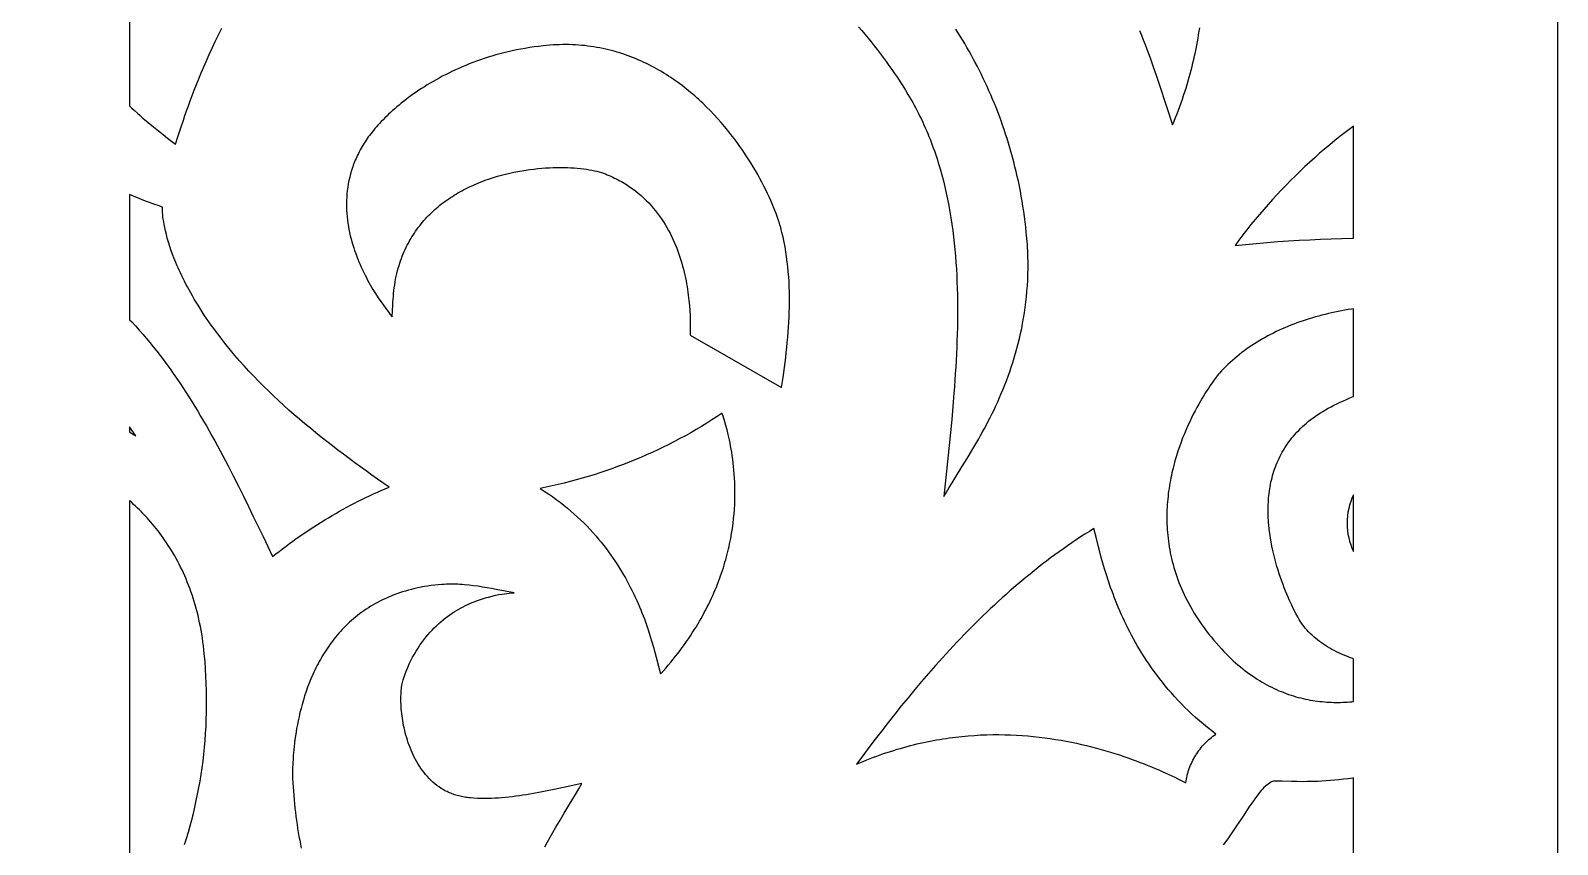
# Model space of a CAD drawing. Extents: x -1000 to 1000, y -1450 to 1450.
# Drawn here: x 625.7 to 1000, y 194 to 393.6 of the extents above; entities that cross this region are included whole.
import ezdxf

# ---------------------------------------------------------------- set-up
doc = ezdxf.new("R2010")
doc.units = 0
doc.layers.add('LAYER_1', color=18, linetype='CONTINUOUS')

msp = doc.modelspace()

# ---------------------------------------------------------------- linework, layer by layer
at = {"layer": 'LAYER_1'}
for points in [[(1000, -1450), (600, -1450), (600, 1050), (1000, 1050)], [(756.21, 390.14), (755.41, 390.12), (754.61, 390.09), (753.81, 390.05), (753, 389.99), (752.18, 389.92), (751.36, 389.84), (750.24, 389.71), (749.14, 389.56), (748.04, 389.39), (746.97, 389.22), (745.9, 389.02), (744.85, 388.82), (743.81, 388.6), (742.78, 388.37), (741.77, 388.12), (740.77, 387.86), (739.79, 387.59), (738.82, 387.31), (737.86, 387.02), (736.91, 386.71), (735.98, 386.4), (735.07, 386.08), (734.16, 385.74), (733.27, 385.4), (732.39, 385.05), (731.53, 384.69), (730.68, 384.32), (729.85, 383.94), (729.02, 383.55), (728.22, 383.16), (727.42, 382.76), (726.64, 382.36), (725.87, 381.95), (725.12, 381.53), (724.38, 381.11), (723.66, 380.68), (722.94, 380.25), (722.25, 379.82), (721.56, 379.38), (720.9, 378.94), (720.24, 378.49), (719.6, 378.04), (718.97, 377.59), (718.36, 377.14), (717.76, 376.69), (717.18, 376.23), (716.61, 375.78), (716.05, 375.32), (715.51, 374.87), (714.98, 374.41), (714.47, 373.96), (713.97, 373.5), (713.49, 373.05), (713.02, 372.6), (712.56, 372.16), (712.12, 371.71), (711.7, 371.27), (711.29, 370.83), (710.89, 370.4), (710.51, 369.97), (710.14, 369.54), (709.79, 369.12), (709.45, 368.7), (709.13, 368.29), (708.82, 367.89), (708.52, 367.49), (708.24, 367.1), (707.98, 366.72), (707.73, 366.34), (707.5, 365.97), (707.24, 365.56), (707, 365.14), (706.76, 364.73), (706.53, 364.31), (706.31, 363.89), (706.1, 363.48), (705.9, 363.06), (705.7, 362.65), (705.51, 362.23), (705.33, 361.81), (705.16, 361.4), (705, 360.98), (704.84, 360.56), (704.69, 360.15), (704.55, 359.73), (704.42, 359.31), (704.17, 358.48), (703.96, 357.65), (703.77, 356.82), (703.61, 356), (703.47, 355.17), (703.36, 354.35), (703.28, 353.53), (703.22, 352.72), (703.18, 351.9), (703.16, 351.1), (703.17, 350.29), (703.2, 349.49), (703.25, 348.7), (703.32, 347.9), (703.4, 347.12), (703.51, 346.34), (703.63, 345.57), (703.78, 344.8), (703.93, 344.04), (704.1, 343.28), (704.29, 342.54), (704.49, 341.8), (704.7, 341.07), (704.93, 340.34), (705.17, 339.63), (705.42, 338.92), (705.68, 338.23), (705.95, 337.54), (706.22, 336.86), (706.51, 336.2), (706.8, 335.54), (707.1, 334.89), (707.41, 334.26), (707.72, 333.63), (708.04, 333.02), (708.35, 332.42), (708.68, 331.83), (709, 331.25), (709.33, 330.69), (709.65, 330.14), (710.31, 329.08), (710.95, 328.08), (711.59, 327.14), (712.21, 326.26), (712.8, 325.44), (713.37, 324.69), (713.9, 324.01), (714.4, 323.4), (714.45, 324.83), (714.51, 326.26), (714.55, 326.98), (714.6, 327.69), (714.66, 328.41), (714.72, 329.12), (714.8, 329.84), (714.88, 330.55), (714.98, 331.26), (715.09, 331.96), (715.22, 332.67), (715.36, 333.37), (715.52, 334.06), (715.69, 334.76), (715.86, 335.37), (716.04, 335.97), (716.23, 336.56), (716.43, 337.14), (716.63, 337.72), (716.85, 338.28), (717.07, 338.84), (717.31, 339.39), (717.55, 339.92), (717.8, 340.46), (718.07, 340.98), (718.33, 341.49), (718.61, 342), (718.9, 342.49), (719.19, 342.98), (719.49, 343.46), (719.8, 343.93), (720.12, 344.39), (720.44, 344.85), (720.77, 345.3), (721.11, 345.74), (721.45, 346.17), (721.81, 346.59), (722.16, 347.01), (722.53, 347.41), (722.9, 347.81), (723.28, 348.21), (723.66, 348.59), (724.05, 348.97), (724.44, 349.34), (724.84, 349.7), (725.25, 350.05), (725.66, 350.4), (726.07, 350.74), (726.49, 351.07), (726.92, 351.4), (727.35, 351.72), (727.79, 352.03), (728.22, 352.34), (728.67, 352.63), (729.12, 352.92), (729.57, 353.21), (730.02, 353.49), (730.48, 353.76), (730.94, 354.02), (731.41, 354.28), (731.88, 354.53), (732.35, 354.77), (732.82, 355.01), (733.3, 355.24), (734.26, 355.69), (735.23, 356.11), (736.21, 356.5), (737.2, 356.87), (738.19, 357.22), (739.18, 357.55), (740.18, 357.85), (741.18, 358.13), (742.18, 358.39), (743.19, 358.63), (744.18, 358.85), (745.18, 359.05), (746.17, 359.22), (747.16, 359.38), (748.14, 359.52), (749.11, 359.64), (750.08, 359.75), (751.03, 359.83), (751.97, 359.9), (752.9, 359.95), (753.82, 359.99), (754.72, 360.01), (755.61, 360.02), (756.47, 360.01), (757.32, 359.99), (758.15, 359.95), (758.96, 359.9), (759.75, 359.84), (760.52, 359.76), (761.26, 359.68), (761.97, 359.58), (762.66, 359.47), (763.32, 359.35), (763.95, 359.22), (764.55, 359.08), (765.12, 358.93), (765.65, 358.77), (766.15, 358.6), (766.62, 358.43), (767.09, 358.24), (767.55, 358.05), (768, 357.85), (768.45, 357.64), (768.89, 357.43), (769.32, 357.21), (769.74, 356.99), (770.16, 356.77), (770.58, 356.54), (770.98, 356.3), (771.38, 356.06), (771.78, 355.81), (772.16, 355.56), (772.54, 355.31), (772.92, 355.05), (773.29, 354.79), (773.65, 354.52), (774.01, 354.25), (774.7, 353.69), (775.37, 353.12), (776.02, 352.53), (776.64, 351.93), (777.24, 351.32), (777.82, 350.69), (778.38, 350.06), (778.91, 349.4), (779.43, 348.74), (779.92, 348.07), (780.39, 347.39), (780.85, 346.7), (781.28, 346.01), (781.7, 345.3), (782.1, 344.59), (782.48, 343.88), (782.84, 343.16), (783.18, 342.43), (783.51, 341.7), (783.82, 340.97), (784.11, 340.23), (784.39, 339.5), (784.65, 338.76), (784.9, 338.02), (785.14, 337.29), (785.36, 336.55), (785.56, 335.82), (785.75, 335.09), (785.93, 334.36), (786.1, 333.64), (786.26, 332.92), (786.4, 332.2), (786.53, 331.5), (786.65, 330.8), (786.76, 330.1), (786.86, 329.42), (786.95, 328.74), (787.03, 328.08), (787.11, 327.42), (787.23, 326.14), (787.32, 324.92), (787.38, 323.74), (787.42, 322.63), (787.43, 321.59), (787.43, 320.62), (787.42, 319.72), (787.39, 318.91), (809.8, 306.11), (810.17, 308.54), (810.34, 309.76), (810.51, 310.98), (810.67, 312.21), (810.82, 313.44), (810.97, 314.67), (811.1, 315.9), (811.22, 317.14), (811.33, 318.38), (811.43, 319.62), (811.52, 320.86), (811.6, 322.1), (811.66, 323.34), (811.7, 324.58), (811.74, 325.81), (811.75, 327.05), (811.75, 328.29), (811.73, 329.53), (811.7, 330.76), (811.64, 331.99), (811.57, 333.22), (811.47, 334.45), (811.35, 335.67), (811.22, 336.89), (811.06, 338.1), (810.88, 339.32), (810.67, 340.52), (810.44, 341.72), (810.19, 342.92), (809.9, 344.11), (809.75, 344.7), (809.6, 345.3), (809.42, 345.92), (809.22, 346.58), (809, 347.26), (808.75, 347.98), (808.48, 348.72), (808.19, 349.49), (807.87, 350.28), (807.53, 351.1), (807.16, 351.93), (806.78, 352.79), (806.37, 353.67), (805.93, 354.56), (805.48, 355.47), (805, 356.39), (804.49, 357.33), (803.96, 358.28), (803.41, 359.24), (802.84, 360.21), (802.24, 361.18), (801.62, 362.16), (800.98, 363.15), (800.31, 364.14), (799.62, 365.13), (798.91, 366.12), (798.17, 367.11), (797.41, 368.1), (796.63, 369.09), (795.82, 370.07), (794.99, 371.04), (794.14, 372), (793.26, 372.96), (792.36, 373.9), (791.44, 374.83), (790.5, 375.75), (790.01, 376.2), (789.53, 376.65), (789.03, 377.1), (788.54, 377.54), (788.03, 377.97), (787.52, 378.41), (787, 378.83), (786.48, 379.25), (785.95, 379.67), (785.42, 380.08), (784.88, 380.49), (784.33, 380.89), (783.78, 381.28), (783.23, 381.67), (782.66, 382.05), (782.09, 382.42), (781.52, 382.79), (780.94, 383.15), (780.35, 383.51), (779.76, 383.86), (779.17, 384.2), (778.56, 384.53), (777.95, 384.85), (777.34, 385.17), (776.72, 385.48), (776.09, 385.78), (775.46, 386.07), (774.82, 386.36), (774.18, 386.63), (773.53, 386.9), (772.87, 387.15), (772.21, 387.4), (771.54, 387.64), (770.87, 387.87), (770.19, 388.09), (769.51, 388.29), (768.82, 388.49), (768.12, 388.68), (767.42, 388.86), (766.71, 389.02), (766, 389.18), (765.28, 389.33), (764.56, 389.46), (763.83, 389.58), (763.09, 389.69), (762.35, 389.79), (761.6, 389.88), (760.85, 389.95), (760.09, 390.01), (759.32, 390.06), (758.55, 390.1), (757.78, 390.13), (756.99, 390.14)], [(949.24, 369.61), (947.96, 368.63), (946.69, 367.63), (945.42, 366.62), (944.17, 365.59), (942.93, 364.54), (941.71, 363.49), (940.49, 362.41), (939.29, 361.33), (938.1, 360.22), (936.92, 359.11), (935.75, 357.98), (934.6, 356.84), (933.47, 355.69), (932.34, 354.52), (931.23, 353.34), (930.14, 352.15), (929.06, 350.94), (927.99, 349.73), (926.94, 348.5), (925.9, 347.26), (924.88, 346.01), (923.88, 344.75), (922.89, 343.47), (921.92, 342.19), (920.96, 340.9), (923.57, 341.16), (926.19, 341.4), (928.8, 341.63), (931.42, 341.83), (934.04, 342.01), (936.67, 342.17), (939.29, 342.31), (941.91, 342.44), (944.54, 342.54), (947.17, 342.62), (949.79, 342.68), (950, 342.68), (950, 370.18)], [(650, 322.68), (650.51, 322.15), (651.42, 321.17), (652.33, 320.17), (653.22, 319.16), (654.1, 318.13), (654.97, 317.1), (655.82, 316.05), (656.67, 314.98), (657.5, 313.91), (658.32, 312.82), (659.13, 311.73), (659.93, 310.62), (660.72, 309.5), (661.5, 308.38), (662.28, 307.24), (663.04, 306.09), (663.79, 304.94), (664.53, 303.78), (665.27, 302.61), (666, 301.43), (666.71, 300.25), (667.42, 299.05), (668.13, 297.86), (668.82, 296.65), (669.51, 295.45), (670.19, 294.23), (670.86, 293.01), (671.53, 291.79), (672.85, 289.34), (674.14, 286.87), (675.42, 284.39), (676.67, 281.91), (677.9, 279.42), (679.13, 276.93), (680.33, 274.45), (682.72, 269.51), (685.07, 264.62), (685.88, 265.27), (686.69, 265.91), (687.52, 266.55), (688.34, 267.18), (689.18, 267.8), (690.02, 268.42), (690.87, 269.02), (691.72, 269.62), (692.57, 270.22), (693.44, 270.8), (694.3, 271.38), (695.18, 271.95), (696.06, 272.51), (696.94, 273.07), (697.83, 273.62), (698.72, 274.16), (699.62, 274.69), (700.52, 275.21), (701.43, 275.73), (702.34, 276.23), (703.26, 276.73), (704.18, 277.22), (705.1, 277.71), (706.03, 278.18), (706.96, 278.65), (707.9, 279.1), (708.84, 279.55), (709.78, 279.99), (710.73, 280.42), (711.68, 280.85), (712.63, 281.26), (713.59, 281.66), (710.79, 283.63), (709.39, 284.62), (707.99, 285.62), (706.6, 286.63), (705.21, 287.64), (703.82, 288.67), (702.44, 289.7), (701.07, 290.74), (699.7, 291.79), (698.34, 292.84), (696.99, 293.91), (695.64, 294.99), (694.31, 296.08), (692.98, 297.18), (691.67, 298.29), (690.36, 299.41), (689.07, 300.55), (687.79, 301.7), (686.53, 302.86), (685.28, 304.03), (684.04, 305.22), (682.81, 306.42), (681.61, 307.63), (680.42, 308.86), (679.24, 310.11), (678.09, 311.37), (676.95, 312.64), (675.83, 313.94), (674.73, 315.25), (673.65, 316.57), (673.12, 317.24), (672.59, 317.91), (671.92, 318.79), (671.27, 319.65), (670.64, 320.51), (670.03, 321.36), (669.44, 322.19), (668.87, 323.02), (668.32, 323.84), (667.79, 324.64), (667.28, 325.44), (666.79, 326.22), (666.31, 327), (665.85, 327.76), (665.41, 328.52), (664.98, 329.26), (664.57, 329.99), (664.18, 330.72), (663.81, 331.43), (663.45, 332.13), (663.1, 332.81), (662.77, 333.49), (662.45, 334.16), (662.15, 334.81), (661.87, 335.45), (661.59, 336.08), (661.33, 336.7), (661.08, 337.31), (660.85, 337.9), (660.63, 338.48), (660.22, 339.61), (659.85, 340.68), (659.53, 341.71), (659.25, 342.68), (659.01, 343.6), (658.8, 344.46), (658.62, 345.27), (658.48, 346.03), (658.36, 346.73), (658.26, 347.37), (658.19, 347.95), (658.13, 348.47), (658.09, 348.94), (658.07, 349.34), (658.05, 349.96), (658.06, 350.32), (656.99, 350.67), (655.94, 351.02), (654.91, 351.39), (653.89, 351.77), (652.88, 352.15), (651.9, 352.55), (650.93, 352.95), (650, 353.36)], [(949.52, 325.31), (948.7, 325.18), (947.88, 325.04), (947.07, 324.89), (946.26, 324.73), (945.46, 324.56), (944.65, 324.39), (943.86, 324.2), (943.06, 324.01), (942.27, 323.81), (941.49, 323.6), (940.71, 323.39), (939.94, 323.16), (939.17, 322.92), (938.4, 322.68), (937.64, 322.43), (936.89, 322.17), (936.14, 321.9), (935.4, 321.62), (934.67, 321.33), (933.94, 321.04), (933.21, 320.73), (932.5, 320.42), (931.79, 320.1), (931.08, 319.77), (930.39, 319.43), (929.7, 319.08), (929.02, 318.72), (928.34, 318.35), (927.67, 317.97), (927.02, 317.59), (926.36, 317.19), (925.72, 316.79), (925.09, 316.37), (924.46, 315.95), (923.84, 315.52), (923.23, 315.08), (922.63, 314.62), (922.04, 314.16), (921.46, 313.69), (920.88, 313.21), (920.32, 312.72), (919.76, 312.23), (919.22, 311.72), (918.69, 311.2), (918.16, 310.67), (917.65, 310.13), (917.14, 309.59), (916.93, 309.34), (916.58, 308.9), (916.11, 308.28), (915.54, 307.49), (914.88, 306.54), (914.52, 306), (914.14, 305.42), (913.75, 304.81), (913.34, 304.15), (912.92, 303.46), (912.5, 302.74), (912.06, 301.98), (911.63, 301.18), (911.18, 300.36), (910.74, 299.5), (910.29, 298.61), (909.85, 297.68), (909.41, 296.73), (908.98, 295.75), (908.55, 294.74), (908.13, 293.7), (907.73, 292.64), (907.33, 291.55), (906.96, 290.43), (906.6, 289.29), (906.25, 288.13), (905.93, 286.94), (905.78, 286.34), (905.63, 285.74), (905.49, 285.12), (905.36, 284.51), (905.23, 283.89), (905.11, 283.26), (904.99, 282.63), (904.89, 281.99), (904.79, 281.35), (904.69, 280.7), (904.61, 280.05), (904.54, 279.4), (904.47, 278.74), (904.41, 278.08), (904.36, 277.41), (904.32, 276.74), (904.29, 276.07), (904.27, 275.39), (904.25, 274.71), (904.25, 274.02), (904.26, 273.33), (904.28, 272.64), (904.31, 271.95), (904.35, 271.25), (904.4, 270.55), (904.47, 269.84), (904.54, 269.14), (904.63, 268.43), (904.73, 267.72), (904.84, 267), (904.96, 266.29), (905.1, 265.57), (905.25, 264.84), (905.41, 264.12), (905.59, 263.4), (905.78, 262.67), (905.98, 261.94), (906.2, 261.21), (906.44, 260.48), (906.68, 259.74), (906.95, 259.01), (907.22, 258.27), (907.52, 257.54), (907.83, 256.8), (908.15, 256.06), (908.49, 255.32), (908.85, 254.58), (909.22, 253.83), (909.62, 253.09), (910.02, 252.35), (910.45, 251.61), (910.89, 250.86), (911.35, 250.12), (911.83, 249.38), (912.33, 248.64), (912.84, 247.89), (913.38, 247.15), (913.93, 246.41), (914.5, 245.67), (915.09, 244.93), (915.7, 244.19), (916.33, 243.45), (916.98, 242.71), (917.66, 241.97), (918.23, 241.36), (918.8, 240.77), (919.37, 240.2), (919.95, 239.64), (920.53, 239.1), (921.11, 238.58), (921.69, 238.07), (922.27, 237.58), (922.86, 237.11), (923.44, 236.65), (924.03, 236.21), (924.62, 235.78), (925.21, 235.36), (925.8, 234.97), (926.39, 234.58), (926.98, 234.21), (927.58, 233.86), (928.17, 233.52), (928.76, 233.19), (929.36, 232.88), (929.95, 232.58), (930.55, 232.29), (931.14, 232.02), (931.74, 231.75), (932.33, 231.51), (932.92, 231.27), (933.52, 231.05), (934.11, 230.84), (934.7, 230.64), (935.3, 230.45), (935.89, 230.28), (936.48, 230.11), (937.07, 229.96), (937.66, 229.82), (938.24, 229.69), (938.83, 229.57), (939.41, 229.46), (940, 229.36), (940.58, 229.27), (941.16, 229.19), (941.74, 229.12), (942.31, 229.06), (942.89, 229), (943.46, 228.96), (944.03, 228.93), (944.6, 228.9), (945.17, 228.89), (945.73, 228.88), (946.29, 228.88), (946.85, 228.89), (947.4, 228.9), (947.96, 228.92), (948.51, 228.95), (949.05, 228.99), (949.6, 229.04), (950, 229.07), (950, 239.59), (949.87, 239.63), (949.27, 239.84), (948.68, 240.06), (948.09, 240.29), (947.51, 240.53), (946.94, 240.78), (946.38, 241.04), (945.82, 241.31), (945.27, 241.59), (944.73, 241.88), (944.2, 242.18), (943.67, 242.49), (943.16, 242.81), (942.65, 243.14), (942.16, 243.49), (941.67, 243.84), (941.2, 244.21), (940.73, 244.59), (940.28, 244.97), (939.84, 245.38), (939.41, 245.79), (938.99, 246.21), (938.59, 246.65), (938.19, 247.09), (937.81, 247.55), (937.45, 248.02), (937.09, 248.51), (936.94, 248.75), (936.68, 249.19), (936.33, 249.82), (935.9, 250.63), (935.4, 251.6), (934.86, 252.73), (934.57, 253.35), (934.27, 254.01), (933.97, 254.7), (933.66, 255.42), (933.35, 256.17), (933.04, 256.96), (932.73, 257.77), (932.42, 258.61), (932.12, 259.47), (931.82, 260.36), (931.52, 261.27), (931.24, 262.2), (930.96, 263.16), (930.7, 264.13), (930.45, 265.12), (930.22, 266.13), (930, 267.15), (929.8, 268.19), (929.63, 269.23), (929.47, 270.29), (929.34, 271.36), (929.23, 272.44), (929.19, 272.98), (929.15, 273.53), (929.12, 274.07), (929.1, 274.62), (929.08, 275.16), (929.07, 275.71), (929.07, 276.26), (929.08, 276.81), (929.1, 277.36), (929.13, 277.91), (929.16, 278.46), (929.2, 279.01), (929.26, 279.56), (929.32, 280.11), (929.39, 280.66), (929.47, 281.2), (929.56, 281.75), (929.66, 282.3), (929.78, 282.84), (929.9, 283.39), (930.03, 283.93), (930.18, 284.47), (930.33, 285.01), (930.5, 285.54), (930.68, 286.08), (930.87, 286.61), (931.07, 287.14), (931.29, 287.66), (931.52, 288.19), (931.76, 288.71), (932.01, 289.22), (932.28, 289.74), (932.56, 290.25), (932.85, 290.75), (933.16, 291.26), (933.48, 291.75), (933.81, 292.25), (934.16, 292.74), (934.53, 293.22), (934.91, 293.7), (935.3, 294.18), (935.71, 294.65), (936.13, 295.11), (936.57, 295.57), (937.03, 296.03), (937.5, 296.48), (937.99, 296.92), (938.49, 297.36), (939.01, 297.79), (939.55, 298.21), (940.11, 298.63), (940.68, 299.04), (941.27, 299.44), (941.88, 299.84), (942.5, 300.23), (943.15, 300.61), (943.81, 300.98), (944.49, 301.35), (945.19, 301.71), (945.9, 302.06), (946.71, 302.44), (947.52, 302.81), (948.33, 303.17), (949.13, 303.52), (949.93, 303.85), (950, 303.88), (950, 325.39)], [(794.03, 298.94), (792.76, 298.12), (791.48, 297.32), (790.18, 296.53), (788.88, 295.76), (787.56, 295), (786.23, 294.26), (784.89, 293.54), (783.55, 292.83), (782.19, 292.14), (780.83, 291.46), (779.45, 290.8), (778.07, 290.16), (776.68, 289.54), (775.28, 288.93), (773.87, 288.34), (772.46, 287.76), (771.04, 287.21), (769.61, 286.67), (768.18, 286.15), (766.74, 285.65), (765.3, 285.16), (763.85, 284.69), (762.39, 284.25), (760.93, 283.82), (759.47, 283.41), (758, 283.01), (756.53, 282.64), (755.06, 282.28), (753.58, 281.95), (752.11, 281.63), (750.62, 281.33), (751.65, 280.68), (752.66, 280.01), (753.63, 279.33), (754.59, 278.64), (755.52, 277.94), (756.43, 277.23), (757.31, 276.51), (758.17, 275.78), (759.01, 275.05), (759.83, 274.3), (760.62, 273.56), (761.39, 272.8), (762.14, 272.04), (762.87, 271.27), (763.58, 270.5), (764.27, 269.72), (764.94, 268.93), (765.59, 268.15), (766.22, 267.36), (766.83, 266.57), (767.42, 265.77), (768, 264.97), (768.55, 264.17), (769.09, 263.37), (769.62, 262.57), (770.12, 261.77), (770.61, 260.97), (771.08, 260.17), (771.54, 259.38), (771.98, 258.58), (772.4, 257.79), (772.81, 256.99), (773.21, 256.21), (773.59, 255.42), (773.96, 254.64), (774.31, 253.86), (774.66, 253.09), (774.98, 252.33), (775.3, 251.57), (775.6, 250.81), (775.9, 250.07), (776.18, 249.33), (776.45, 248.59), (776.7, 247.87), (777.19, 246.45), (777.64, 245.07), (778.05, 243.73), (778.43, 242.43), (778.77, 241.19), (779.09, 240), (779.65, 237.79), (780.13, 235.84), (780.78, 236.57), (781.41, 237.29), (782.03, 238.01), (782.64, 238.73), (783.23, 239.45), (783.81, 240.17), (784.37, 240.89), (784.92, 241.61), (785.45, 242.33), (785.98, 243.05), (786.48, 243.77), (786.98, 244.48), (787.46, 245.2), (787.93, 245.92), (788.39, 246.63), (788.84, 247.34), (789.27, 248.05), (789.69, 248.76), (790.1, 249.47), (790.49, 250.18), (790.88, 250.89), (791.25, 251.59), (791.61, 252.29), (791.96, 252.99), (792.3, 253.69), (792.62, 254.39), (792.94, 255.08), (793.25, 255.77), (793.54, 256.46), (793.83, 257.15), (794.1, 257.84), (794.37, 258.52), (794.62, 259.2), (794.86, 259.88), (795.1, 260.55), (795.32, 261.22), (795.54, 261.89), (795.75, 262.56), (795.94, 263.22), (796.13, 263.88), (796.31, 264.54), (796.48, 265.19), (796.65, 265.84), (796.8, 266.49), (796.95, 267.13), (797.08, 267.77), (797.34, 269.03), (797.56, 270.28), (797.75, 271.52), (797.92, 272.74), (798.05, 273.94), (798.17, 275.12), (798.25, 276.28), (798.32, 277.42), (798.36, 278.55), (798.38, 279.65), (798.38, 280.73), (798.37, 281.79), (798.33, 282.82), (798.29, 283.83), (798.22, 284.82), (798.14, 285.78), (798.05, 286.72), (797.95, 287.63), (797.84, 288.51), (797.72, 289.37), (797.59, 290.19), (797.46, 290.99), (797.32, 291.76), (797.18, 292.5), (797.03, 293.21), (796.88, 293.88), (796.73, 294.53), (796.44, 295.71), (796.16, 296.76), (795.9, 297.67), (795.5, 299.04), (795.36, 299.49), (795.29, 299.77)], [(650, 295.12), (650.3, 294.94), (651.53, 294.23), (650, 296.41)], [(885.28, 270.81), (884.19, 270.12), (883.12, 269.43), (882.05, 268.72), (880.99, 268.01), (879.93, 267.28), (878.88, 266.55), (877.84, 265.81), (876.8, 265.05), (875.77, 264.29), (874.74, 263.52), (873.72, 262.74), (872.71, 261.95), (871.71, 261.15), (870.71, 260.35), (869.71, 259.53), (868.72, 258.71), (867.74, 257.88), (866.77, 257.04), (865.79, 256.2), (864.83, 255.34), (863.87, 254.48), (862.92, 253.61), (861.97, 252.74), (861.03, 251.86), (860.09, 250.97), (859.16, 250.07), (858.24, 249.17), (857.32, 248.27), (856.4, 247.35), (855.49, 246.43), (854.59, 245.51), (853.69, 244.57), (852.8, 243.64), (851.91, 242.7), (851.02, 241.75), (850.15, 240.8), (849.27, 239.84), (847.54, 237.91), (845.83, 235.96), (844.14, 234), (842.46, 232.02), (840.81, 230.02), (839.17, 228.02), (837.55, 226), (835.94, 223.97), (834.36, 221.93), (832.79, 219.88), (831.23, 217.83), (829.7, 215.77), (828.17, 213.7), (829.01, 214.06), (829.85, 214.42), (830.68, 214.76), (831.52, 215.09), (832.35, 215.41), (833.18, 215.72), (834.01, 216.02), (834.83, 216.31), (835.66, 216.59), (836.48, 216.86), (837.3, 217.12), (838.12, 217.37), (838.94, 217.61), (839.75, 217.84), (840.57, 218.07), (841.38, 218.28), (842.19, 218.49), (842.99, 218.68), (843.8, 218.87), (844.6, 219.05), (845.4, 219.22), (846.2, 219.38), (846.99, 219.53), (847.78, 219.68), (848.57, 219.81), (849.36, 219.94), (850.14, 220.06), (850.93, 220.17), (851.71, 220.28), (852.48, 220.38), (853.26, 220.47), (854.03, 220.55), (854.8, 220.62), (855.56, 220.69), (857.09, 220.8), (858.6, 220.89), (860.09, 220.94), (861.58, 220.98), (863.05, 220.98), (864.51, 220.96), (865.96, 220.92), (867.39, 220.85), (868.81, 220.77), (870.21, 220.66), (871.6, 220.53), (872.97, 220.38), (874.33, 220.21), (875.67, 220.03), (877, 219.82), (878.31, 219.6), (879.6, 219.37), (880.87, 219.12), (882.13, 218.86), (883.37, 218.58), (884.59, 218.29), (885.8, 217.99), (886.98, 217.68), (888.15, 217.36), (889.29, 217.03), (890.42, 216.69), (891.52, 216.35), (892.61, 216), (893.67, 215.64), (894.72, 215.28), (895.74, 214.91), (896.74, 214.54), (897.72, 214.17), (898.67, 213.8), (899.6, 213.43), (900.51, 213.05), (901.4, 212.68), (902.26, 212.31), (903.1, 211.94), (904.71, 211.22), (906.21, 210.51), (907.61, 209.84), (908.9, 209.19), (908.96, 209.63), (909.04, 210.06), (909.12, 210.5), (909.22, 210.93), (909.33, 211.36), (909.45, 211.79), (909.59, 212.22), (909.74, 212.65), (909.9, 213.07), (910.07, 213.49), (910.26, 213.91), (910.45, 214.32), (910.65, 214.73), (910.87, 215.13), (911.1, 215.53), (911.33, 215.92), (911.58, 216.3), (911.84, 216.68), (912.1, 217.06), (912.38, 217.42), (912.66, 217.78), (912.95, 218.13), (913.25, 218.47), (913.56, 218.8), (913.87, 219.12), (914.2, 219.43), (914.53, 219.74), (914.87, 220.03), (915.21, 220.31), (915.56, 220.58), (915.92, 220.83), (916.28, 221.08), (915.24, 221.88), (914.22, 222.7), (913.22, 223.52), (912.25, 224.35), (911.31, 225.19), (910.39, 226.03), (909.5, 226.88), (908.62, 227.73), (907.78, 228.59), (906.95, 229.45), (906.15, 230.32), (905.37, 231.19), (904.61, 232.07), (903.87, 232.95), (903.15, 233.83), (902.46, 234.71), (901.78, 235.6), (901.13, 236.48), (900.49, 237.37), (899.88, 238.26), (899.28, 239.14), (898.7, 240.03), (898.14, 240.92), (897.6, 241.8), (897.08, 242.69), (896.57, 243.57), (896.08, 244.45), (895.6, 245.33), (895.15, 246.2), (894.7, 247.07), (894.28, 247.94), (893.86, 248.8), (893.46, 249.65), (893.08, 250.5), (892.71, 251.35), (892.36, 252.19), (892.01, 253.02), (891.68, 253.85), (891.36, 254.66), (891.06, 255.47), (890.76, 256.28), (890.48, 257.07), (889.95, 258.63), (889.45, 260.15), (889, 261.62), (888.58, 263.05), (888.19, 264.43), (887.83, 265.76), (887.5, 267.03), (886.9, 269.39), (886.37, 271.48)]]:
    msp.add_lwpolyline(points, close=True, dxfattribs=at)
for points in [[(650, 450.27), (650, 375.1), (650.54, 374.59), (651.23, 373.95), (651.92, 373.33), (652.6, 372.73), (653.27, 372.14), (654.58, 371.02), (655.86, 369.97), (657.08, 368.99), (658.24, 368.08), (659.33, 367.24), (661.27, 365.77), (661.84, 367.55), (662.48, 369.5), (663.2, 371.63), (663.58, 372.75), (663.99, 373.92), (664.43, 375.13), (664.88, 376.38), (665.37, 377.66), (665.87, 378.99), (666.41, 380.35), (666.97, 381.75), (667.56, 383.18), (668.19, 384.65), (668.84, 386.16), (669.52, 387.7), (670.24, 389.27), (670.99, 390.88), (671.78, 392.52), (672.6, 394.19)], [(828.67, 394.5), (829.46, 393.59), (830.23, 392.67), (831, 391.74), (831.76, 390.81), (832.52, 389.87), (833.26, 388.92), (833.99, 387.96), (834.72, 387), (835.43, 386.02), (836.14, 385.04), (836.84, 384.06), (837.52, 383.06), (838.2, 382.05), (838.86, 381.04), (839.52, 380.02), (840.17, 378.98), (840.8, 377.94), (841.2, 377.28), (841.58, 376.61), (841.96, 375.94), (842.33, 375.27), (842.7, 374.59), (843.05, 373.91), (843.4, 373.23), (843.74, 372.54), (844.08, 371.85), (844.4, 371.16), (844.72, 370.47), (845.03, 369.77), (845.34, 369.07), (845.63, 368.36), (845.92, 367.65), (846.21, 366.94), (846.48, 366.23), (846.75, 365.52), (847.01, 364.8), (847.27, 364.08), (847.52, 363.35), (847.76, 362.63), (848, 361.9), (848.23, 361.17), (848.67, 359.7), (849.08, 358.22), (849.47, 356.74), (849.84, 355.24), (850.18, 353.74), (850.5, 352.22), (850.8, 350.7), (851.07, 349.18), (851.33, 347.64), (851.56, 346.1), (851.77, 344.55), (851.97, 343), (852.14, 341.44), (852.3, 339.87), (852.43, 338.3), (852.55, 336.72), (852.66, 335.14), (852.74, 333.56), (852.81, 331.97), (852.87, 330.38), (852.91, 328.78), (852.93, 327.18), (852.94, 325.58), (852.94, 323.98), (852.92, 322.37), (852.9, 320.76), (852.86, 319.15), (852.81, 317.54), (852.75, 315.93), (852.67, 314.32), (852.59, 312.71), (852.5, 311.1), (852.4, 309.49), (852.3, 307.88), (852.18, 306.27), (852.06, 304.66), (851.8, 301.45), (851.52, 298.25), (851.22, 295.06), (850.9, 291.89), (850.25, 285.6), (849.6, 279.39), (850.21, 280.44), (850.87, 281.55), (851.59, 282.72), (852.36, 283.95), (854.01, 286.6), (854.89, 288.01), (855.8, 289.49), (856.72, 291.04), (857.66, 292.64), (858.13, 293.47), (858.6, 294.31), (859.08, 295.17), (859.55, 296.04), (860.02, 296.93), (860.49, 297.83), (860.96, 298.75), (861.43, 299.69), (861.89, 300.64), (862.34, 301.61), (862.79, 302.59), (863.24, 303.59), (863.68, 304.61), (864.11, 305.64), (864.53, 306.69), (864.94, 307.75), (865.34, 308.83), (865.74, 309.93), (866.12, 311.04), (866.49, 312.17), (866.84, 313.31), (867.18, 314.47), (867.51, 315.65), (867.83, 316.84), (868.12, 318.05), (868.4, 319.28), (868.67, 320.52), (868.91, 321.78), (869.14, 323.05), (869.35, 324.34), (869.54, 325.65), (869.7, 326.97), (869.85, 328.31), (869.97, 329.66), (870.07, 331.03), (870.15, 332.42), (870.2, 333.83), (870.23, 335.25), (870.23, 336.69), (870.2, 338.14), (870.15, 339.61), (870.11, 340.35), (870.06, 341.1), (870.01, 341.85), (869.95, 342.6), (869.89, 343.36), (869.81, 344.12), (869.67, 345.42), (869.52, 346.7), (869.36, 347.98), (869.18, 349.25), (868.99, 350.5), (868.78, 351.75), (868.57, 352.99), (868.34, 354.21), (868.1, 355.43), (867.85, 356.64), (867.59, 357.84), (867.32, 359.03), (867.03, 360.21), (866.74, 361.38), (866.43, 362.54), (866.11, 363.69), (865.79, 364.83), (865.45, 365.96), (865.1, 367.08), (864.74, 368.2), (864.38, 369.3), (864, 370.4), (863.61, 371.48), (863.22, 372.56), (862.81, 373.62), (862.4, 374.68), (861.97, 375.73), (861.54, 376.77), (861.1, 377.8), (860.65, 378.82), (860.2, 379.83), (859.73, 380.84), (859.26, 381.83), (858.78, 382.82), (858.3, 383.79), (857.8, 384.76), (857.3, 385.72), (856.79, 386.67), (856.28, 387.61), (855.76, 388.54), (855.23, 389.46), (854.7, 390.38), (854.16, 391.28), (853.61, 392.18), (853.06, 393.07), (852.5, 393.95)], [(897.53, 393.63), (898, 392.46), (898.46, 391.31), (898.9, 390.18), (899.33, 389.05), (900.14, 386.86), (900.91, 384.72), (901.63, 382.66), (902.3, 380.67), (902.94, 378.75), (903.54, 376.92), (904.64, 373.49), (905.16, 371.91), (905.65, 370.43), (906.03, 371.34), (906.39, 372.25), (906.75, 373.16), (907.09, 374.06), (907.43, 374.97), (907.75, 375.87), (908.07, 376.77), (908.37, 377.67), (908.66, 378.56), (908.95, 379.45), (909.22, 380.35), (909.48, 381.23), (909.74, 382.12), (909.98, 383), (910.21, 383.89), (910.44, 384.76), (910.65, 385.64), (910.86, 386.51), (911.05, 387.39), (911.24, 388.25), (911.42, 389.12), (911.59, 389.98), (911.75, 390.84), (911.9, 391.7), (912.05, 392.56), (912.18, 393.41), (912.31, 394.26)], [(663.5, 194.04), (663.96, 195.54), (664.41, 197.05), (664.84, 198.58), (665.25, 200.11), (665.64, 201.66), (666.01, 203.22), (666.35, 204.79), (666.68, 206.38), (666.99, 207.98), (667.27, 209.59), (667.54, 211.21), (667.78, 212.85), (668, 214.5), (668.19, 216.16), (668.36, 217.84), (668.51, 219.52), (668.64, 221.22), (668.74, 222.94), (668.81, 224.66), (668.86, 226.4), (668.89, 228.15), (668.89, 229.92), (668.86, 231.7), (668.81, 233.49), (668.73, 235.29), (668.62, 237.11), (668.49, 238.94), (668.32, 240.78), (668.22, 241.78), (668.11, 242.77), (667.98, 243.74), (667.84, 244.7), (667.69, 245.65), (667.53, 246.58), (667.36, 247.5), (667.17, 248.41), (666.98, 249.31), (666.77, 250.2), (666.55, 251.07), (666.32, 251.93), (666.09, 252.78), (665.84, 253.62), (665.58, 254.44), (665.31, 255.25), (665.03, 256.06), (664.75, 256.85), (664.45, 257.63), (664.15, 258.39), (663.84, 259.15), (663.52, 259.89), (663.19, 260.63), (662.85, 261.35), (662.5, 262.06), (662.15, 262.76), (661.79, 263.45), (661.42, 264.13), (661.05, 264.8), (660.67, 265.46), (660.28, 266.11), (659.89, 266.74), (659.49, 267.37), (659.08, 267.99), (658.67, 268.59), (658.25, 269.19), (657.83, 269.77), (657.4, 270.35), (656.97, 270.92), (656.53, 271.47), (656.09, 272.02), (655.64, 272.56), (655.19, 273.09), (654.74, 273.6), (654.28, 274.11), (653.82, 274.61), (653.35, 275.1), (652.89, 275.58), (652.41, 276.06), (651.94, 276.52), (651.46, 276.97), (650.99, 277.42), (650.51, 277.86), (650.02, 278.29), (650, 278.31), (650, 165.37)], [(751.82, 193.49), (752.36, 194.49), (753.43, 196.42), (754.48, 198.27), (755.51, 200.04), (756.51, 201.73), (757.47, 203.34), (759.28, 206.33), (760.11, 207.71), (760.88, 209.01), (757.5, 208.29), (754.1, 207.56), (752.39, 207.2), (750.69, 206.86), (748.98, 206.54), (748.12, 206.38), (747.27, 206.24), (746.41, 206.1), (745.55, 205.97), (744.7, 205.85), (743.84, 205.74), (742.98, 205.64), (742.12, 205.55), (741.26, 205.48), (740.4, 205.41), (739.55, 205.36), (738.69, 205.33), (737.83, 205.31), (736.97, 205.3), (736.11, 205.31), (735.25, 205.34), (734.39, 205.39), (733.53, 205.45), (733.16, 205.49), (732.79, 205.53), (732.42, 205.58), (732.06, 205.64), (731.71, 205.7), (731.35, 205.78), (731.01, 205.85), (730.67, 205.94), (730.33, 206.03), (730, 206.13), (729.67, 206.24), (729.35, 206.35), (729.04, 206.47), (728.72, 206.59), (728.42, 206.72), (728.11, 206.86), (727.81, 207), (727.52, 207.15), (727.23, 207.31), (726.95, 207.47), (726.67, 207.63), (726.39, 207.8), (725.85, 208.16), (725.33, 208.53), (724.83, 208.93), (724.35, 209.34), (723.88, 209.78), (723.43, 210.23), (722.99, 210.69), (722.57, 211.17), (722.17, 211.66), (721.79, 212.17), (721.42, 212.69), (721.06, 213.22), (720.72, 213.76), (720.4, 214.32), (720.09, 214.88), (719.79, 215.45), (719.51, 216.02), (719.24, 216.61), (718.99, 217.2), (718.75, 217.79), (718.52, 218.39), (718.31, 218.99), (718.11, 219.6), (717.93, 220.2), (717.75, 220.81), (717.59, 221.42), (717.44, 222.02), (717.3, 222.62), (717.18, 223.23), (717.06, 223.82), (716.96, 224.42), (716.87, 225), (716.79, 225.59), (716.72, 226.16), (716.66, 226.73), (716.61, 227.29), (716.57, 227.84), (716.54, 228.38), (716.52, 228.9), (716.51, 229.42), (716.5, 229.92), (716.51, 230.41), (716.53, 230.89), (716.55, 231.35), (716.58, 231.79), (716.62, 232.22), (716.67, 232.63), (716.73, 233.02), (716.79, 233.39), (716.86, 233.74), (716.94, 234.07), (717.02, 234.37), (717.11, 234.66), (717.45, 235.61), (717.81, 236.53), (718.18, 237.42), (718.57, 238.29), (718.97, 239.12), (719.38, 239.93), (719.81, 240.71), (720.25, 241.47), (720.71, 242.2), (721.17, 242.9), (721.65, 243.58), (722.14, 244.24), (722.63, 244.87), (723.13, 245.47), (723.65, 246.06), (724.16, 246.62), (724.69, 247.16), (725.22, 247.67), (725.76, 248.17), (726.3, 248.64), (726.84, 249.1), (727.39, 249.53), (727.94, 249.94), (728.49, 250.34), (729.05, 250.72), (729.6, 251.07), (730.15, 251.41), (730.7, 251.74), (731.26, 252.04), (731.8, 252.34), (732.35, 252.61), (732.89, 252.87), (733.43, 253.11), (733.96, 253.34), (734.49, 253.56), (735.01, 253.76), (735.52, 253.95), (736.03, 254.12), (736.52, 254.29), (737.01, 254.44), (737.49, 254.58), (737.96, 254.71), (738.86, 254.94), (739.71, 255.13), (740.51, 255.29), (741.24, 255.42), (741.91, 255.51), (742.51, 255.59), (743.03, 255.65), (743.82, 255.72), (744.23, 255.76), (742.04, 256.15), (739.84, 256.57), (738.73, 256.77), (737.63, 256.97), (736.52, 257.15), (735.42, 257.33), (734.31, 257.48), (733.2, 257.61), (732.1, 257.72), (731.54, 257.77), (730.99, 257.8), (730.43, 257.83), (729.88, 257.85), (729.32, 257.87), (728.77, 257.87), (728.22, 257.86), (727.66, 257.84), (727.11, 257.82), (726.55, 257.78), (725.67, 257.7), (724.81, 257.61), (723.95, 257.5), (723.12, 257.38), (722.29, 257.25), (721.48, 257.1), (720.69, 256.94), (719.9, 256.77), (719.13, 256.58), (718.38, 256.38), (717.63, 256.17), (716.9, 255.95), (716.18, 255.72), (715.48, 255.47), (714.79, 255.22), (714.11, 254.95), (713.44, 254.67), (712.79, 254.38), (712.14, 254.08), (711.51, 253.77), (710.9, 253.45), (710.29, 253.13), (709.69, 252.79), (709.11, 252.44), (708.54, 252.08), (707.98, 251.72), (707.43, 251.35), (706.89, 250.96), (706.37, 250.57), (705.85, 250.18), (705.35, 249.77), (704.85, 249.36), (704.37, 248.94), (703.9, 248.51), (703.44, 248.08), (702.98, 247.64), (702.54, 247.19), (702.11, 246.74), (701.69, 246.28), (701.28, 245.82), (700.87, 245.35), (700.48, 244.88), (700.1, 244.4), (699.72, 243.91), (699.36, 243.43), (699, 242.93), (698.66, 242.44), (698.32, 241.94), (697.99, 241.44), (697.67, 240.93), (697.36, 240.42), (697.06, 239.91), (696.76, 239.39), (696.48, 238.88), (696.2, 238.36), (695.93, 237.84), (695.66, 237.32), (695.41, 236.79), (695.16, 236.27), (694.92, 235.74), (694.46, 234.69), (694.04, 233.63), (693.64, 232.58), (693.26, 231.53), (692.91, 230.48), (692.59, 229.44), (692.29, 228.4), (692.02, 227.38), (691.76, 226.37), (691.53, 225.37), (691.32, 224.39), (691.13, 223.42), (690.95, 222.48), (690.8, 221.55), (690.66, 220.65), (690.53, 219.77), (690.43, 218.92), (690.33, 218.1), (690.25, 217.3), (690.18, 216.54), (690.12, 215.82), (690.08, 215.12), (690.01, 213.85), (689.97, 212.75), (689.96, 211.82), (689.96, 211.08), (689.97, 210.25), (690.02, 209.19), (690.08, 208.14), (690.14, 207.09), (690.22, 206.05), (690.31, 205.01), (690.41, 203.99), (690.51, 202.97), (690.63, 201.96), (690.76, 200.95), (690.89, 199.95), (691.04, 198.96), (691.19, 197.98), (691.35, 197), (691.52, 196.03), (691.7, 195.07), (691.89, 194.12), (692.09, 193.17)], [(950, 143.32), (950, 210.36), (949.82, 210.33), (948.66, 210.16), (947.53, 210.02), (946.43, 209.89), (945.35, 209.78), (944.29, 209.69), (943.27, 209.62), (942.28, 209.56), (941.31, 209.51), (940.38, 209.48), (939.48, 209.46), (938.61, 209.45), (937.78, 209.44), (936.23, 209.45), (934.82, 209.48), (932.5, 209.56), (931.61, 209.58), (931.23, 209.58), (930.89, 209.58), (930.61, 209.57), (930.37, 209.55), (930.19, 209.52), (930.12, 209.5), (930.06, 209.47), (929.89, 209.39), (929.72, 209.3), (929.39, 209.1), (929.06, 208.86), (928.73, 208.6), (928.4, 208.3), (928.06, 207.98), (927.73, 207.63), (927.39, 207.26), (927.05, 206.86), (926.71, 206.44), (926.36, 205.99), (926.01, 205.51), (925.65, 205.02), (925.29, 204.5), (924.54, 203.41), (922.94, 201), (922.07, 199.69), (921.16, 198.33), (920.2, 196.91), (919.18, 195.45), (918.64, 194.71), (918.09, 193.96)]]:
    msp.add_lwpolyline(points, dxfattribs=at)
msp.add_lwpolyline([(948.42, 272.82, 0.111603), (950, 265.87), (950, 279.76, 0.111603)], format="xyb", close=True, dxfattribs=at)

doc.saveas('drawing.dxf')
